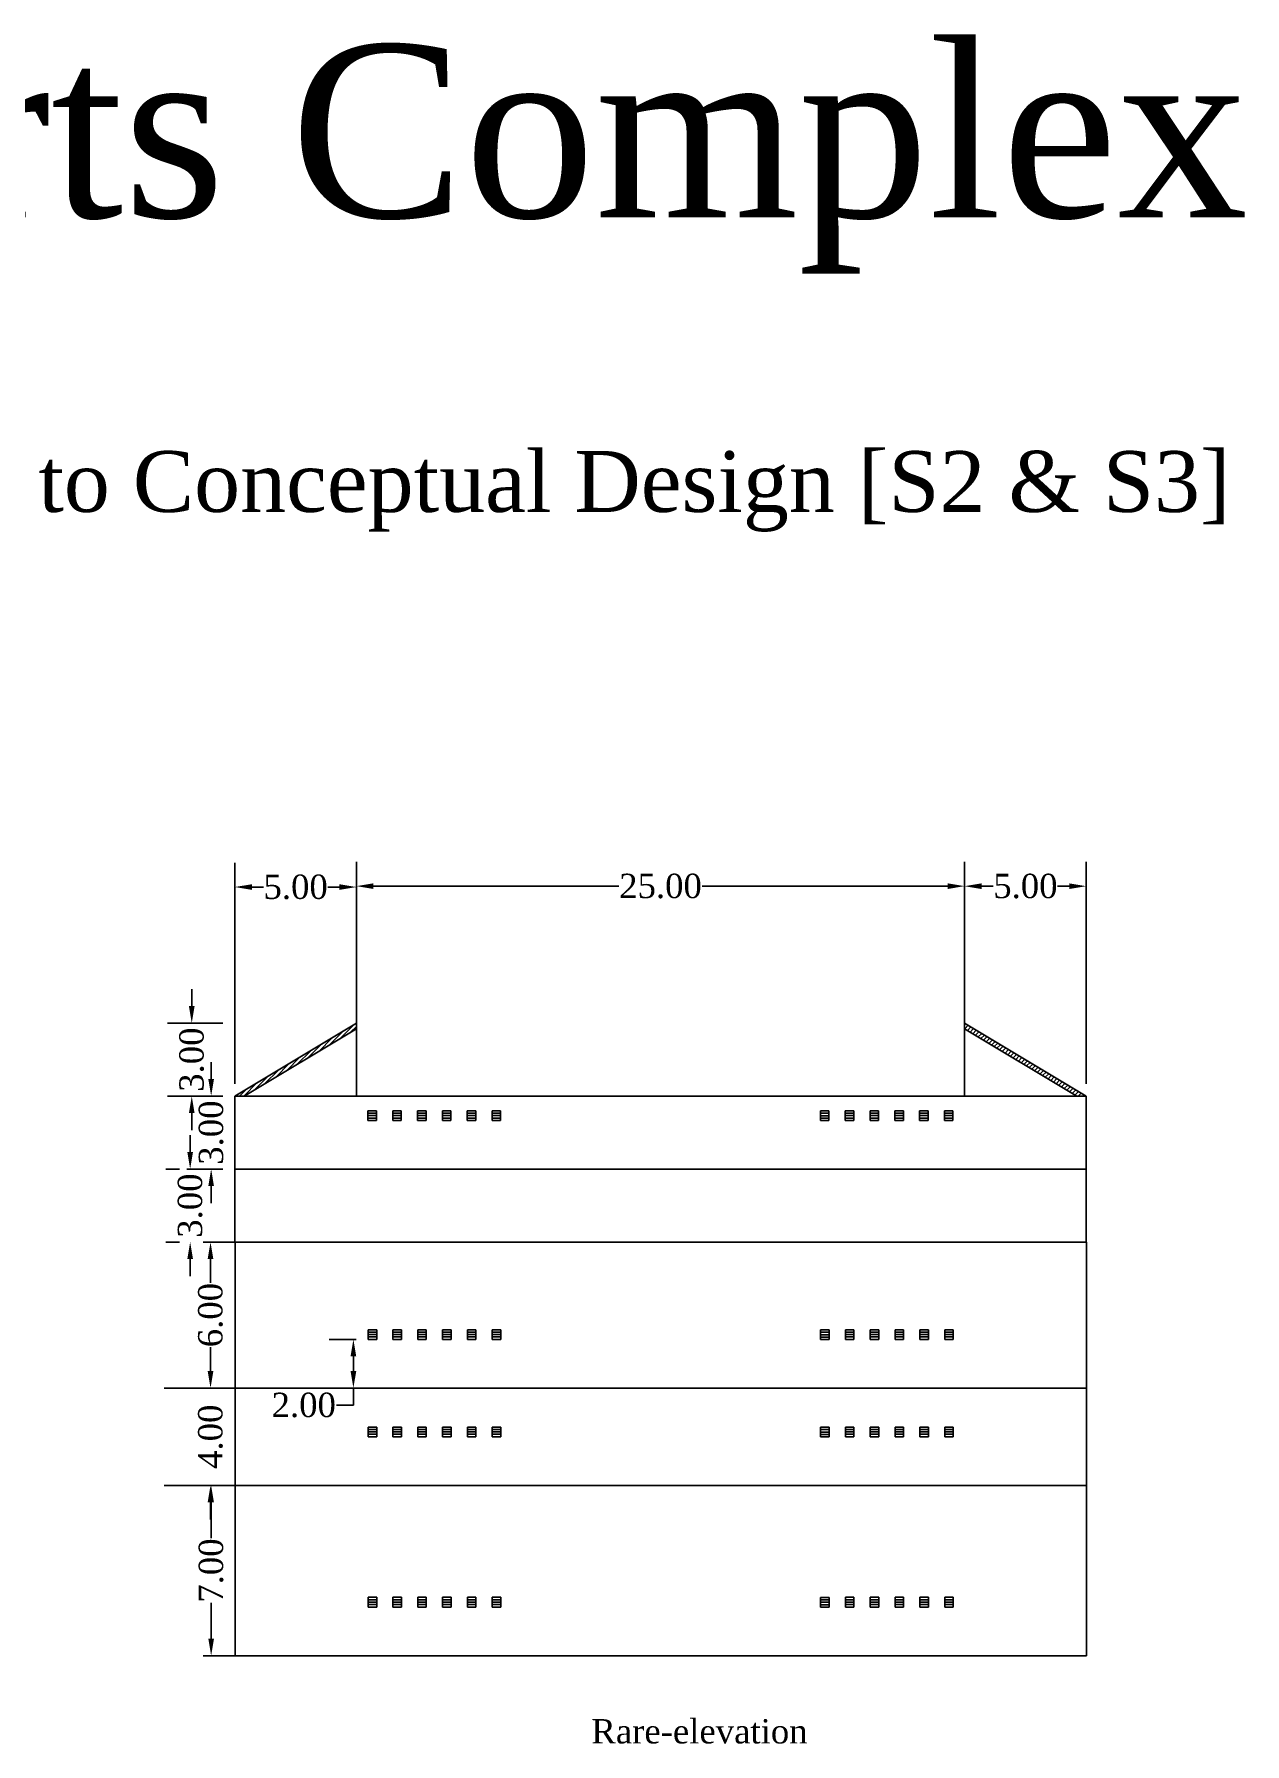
# Model space of a CAD drawing. Header units: metres. Extents: x 31 to 289, y -25 to 127.
# Drawn here: x 92.2 to 141.9, y 56.3 to 126.6 of the extents above; entities that cross this region are included whole.
import ezdxf

# ---------------------------------------------------------------- set-up
doc = ezdxf.new("R2010")
doc.units = ezdxf.units.M
doc.header["$MEASUREMENT"] = 0
for name, color, linetype in [('dim', 50, 'Continuous'), ('dw', 160, 'Continuous'), ('txt', 130, 'Continuous')]:
    doc.layers.add(name, color=color, linetype=linetype)
doc.styles.get("Standard").update_dxf_attribs({"font": 'times.ttf', "height": 1})
doc.dimstyles.new('1-1m', dxfattribs={"dimtxt": 0.7, "dimasz": 0.7, "dimexe": 1, "dimexo": 0.5, "dimgap": 0.09, "dimtad": 0, "dimtoh": 1, "dimzin": 0, "dimdsep": 46, "dimtxsty": 'Standard', "dimcen": 0.09, "dimclrd": 2, "dimclrt": 2, "dimadec": 0, "dimazin": 0, "dimtfac": 1, "dimtofl": 0, "dimtmove": 0, "dimatfit": 3, "dimfxl": 1, "dimtolj": 1, "dimtzin": 0, "dimarcsym": 0})

# ---------------------------------------------------------------- blocks, each defined once
blk = doc.blocks.new('*D175')
at = {"layer": 'Defpoints', "color": 0, "transparency": 16777216}
for p in [(100.411, 82.926), (99.438, 79.926), (100.411, 79.926)]:
    blk.add_point(p, dxfattribs=at)
at = {"layer": 'dim', "color": 2, "lineweight": -2, "transparency": 16777216}
for p, q in [((99.438, 83.626), (99.438, 84.326)), ((99.438, 79.226), (99.438, 78.526))]:
    blk.add_line(p, q, dxfattribs=at)
at = {"layer": 'dim', "color": 0, "lineweight": -2, "transparency": 16777216}
for p, q in [((99.911, 82.926), (98.438, 82.926)), ((99.911, 79.926), (98.438, 79.926))]:
    blk.add_line(p, q, dxfattribs=at)
at = {"layer": 'dim', "color": 2, "transparency": 16777216}
for points in [[(99.321, 83.626), (99.554, 83.626), (99.438, 82.926)], [(99.321, 79.226), (99.554, 79.226), (99.438, 79.926)]]:
    blk.add_solid(points, dxfattribs=at)
at = {"layer": 'dim', "color": 2, "transparency": 16777216, "insert": (99.438, 81.426), "char_height": 1, "attachment_point": 5, "rotation": 90}
blk.add_mtext('\\A1;3.00', dxfattribs=at)
blk = doc.blocks.new('*D167')
at = {"layer": 'Defpoints', "color": 0, "transparency": 16777216}
for p in [(98.631, 79.926), (98.575, 76.926), (98.631, 76.926)]:
    blk.add_point(p, dxfattribs=at)
at = {"layer": 'dim', "color": 2, "lineweight": -2, "transparency": 16777216}
for p, q in [((98.575, 80.626), (98.575, 81.326)), ((98.575, 76.226), (98.575, 75.526))]:
    blk.add_line(p, q, dxfattribs=at)
at = {"layer": 'dim', "color": 0, "lineweight": -2, "transparency": 16777216}
for p, q in [((98.131, 79.926), (97.575, 79.926)), ((98.131, 76.926), (97.575, 76.926))]:
    blk.add_line(p, q, dxfattribs=at)
at = {"layer": 'dim', "color": 2, "transparency": 16777216}
for points in [[(98.458, 80.626), (98.691, 80.626), (98.575, 79.926)], [(98.458, 76.226), (98.691, 76.226), (98.575, 76.926)]]:
    blk.add_solid(points, dxfattribs=at)
at = {"layer": 'dim', "color": 2, "transparency": 16777216, "insert": (98.575, 78.426), "char_height": 1, "attachment_point": 5, "rotation": 90}
blk.add_mtext('\\A1;3.00', dxfattribs=at)
blk = doc.blocks.new('*D168')
at = {"layer": 'Defpoints', "color": 0, "transparency": 16777216}
for p in [(97.001, 70.926), (97.001, 66.926), (99.411, 66.926)]:
    blk.add_point(p, dxfattribs=at)
at = {"layer": 'dim', "color": 2, "lineweight": -2, "transparency": 16777216}
for p, q in [((99.411, 71.626), (99.411, 72.326)), ((99.411, 66.226), (99.411, 65.526))]:
    blk.add_line(p, q, dxfattribs=at)
at = {"layer": 'dim', "color": 0, "lineweight": -2, "transparency": 16777216}
for p, q in [((97.501, 70.926), (100.411, 70.926)), ((97.501, 66.926), (100.411, 66.926))]:
    blk.add_line(p, q, dxfattribs=at)
at = {"layer": 'dim', "color": 2, "transparency": 16777216}
for points in [[(99.294, 71.626), (99.528, 71.626), (99.411, 70.926)], [(99.294, 66.226), (99.528, 66.226), (99.411, 66.926)]]:
    blk.add_solid(points, dxfattribs=at)
at = {"layer": 'dim', "color": 2, "transparency": 16777216, "insert": (99.411, 68.926), "char_height": 1, "attachment_point": 5, "rotation": 90}
blk.add_mtext('\\A1;4.00', dxfattribs=at)
blk = doc.blocks.new('*D169')
at = {"layer": 'Defpoints', "color": 0, "transparency": 16777216}
for p in [(98.608, 66.926), (98.608, 59.926), (99.437, 59.926)]:
    blk.add_point(p, dxfattribs=at)
at = {"layer": 'dim', "color": 0, "lineweight": -2, "transparency": 16777216}
for p, q in [((99.108, 66.926), (100.437, 66.926)), ((99.108, 59.926), (100.437, 59.926))]:
    blk.add_line(p, q, dxfattribs=at)
at = {"layer": 'dim', "color": 2, "lineweight": -2, "transparency": 16777216}
for p, q in [((99.437, 66.226), (99.437, 64.754)), ((99.437, 60.626), (99.437, 62.098))]:
    blk.add_line(p, q, dxfattribs=at)
at = {"layer": 'dim', "color": 2, "transparency": 16777216}
for points in [[(99.321, 66.226), (99.554, 66.226), (99.437, 66.926)], [(99.321, 60.626), (99.554, 60.626), (99.437, 59.926)]]:
    blk.add_solid(points, dxfattribs=at)
at = {"layer": 'dim', "color": 2, "transparency": 16777216, "insert": (99.437, 63.426), "char_height": 1, "attachment_point": 5, "rotation": 90}
blk.add_mtext('\\A1;7.00', dxfattribs=at)
blk = doc.blocks.new('*D170')
at = {"layer": 'Defpoints', "color": 0, "transparency": 16777216}
for p in [(98.606, 76.926), (98.606, 70.926), (99.411, 70.926)]:
    blk.add_point(p, dxfattribs=at)
at = {"layer": 'dim', "color": 0, "lineweight": -2, "transparency": 16777216}
for p, q in [((99.106, 76.926), (100.411, 76.926)), ((99.106, 70.926), (100.411, 70.926))]:
    blk.add_line(p, q, dxfattribs=at)
at = {"layer": 'dim', "color": 2, "lineweight": -2, "transparency": 16777216}
for p, q in [((99.411, 76.226), (99.411, 75.25)), ((99.411, 71.626), (99.411, 72.602))]:
    blk.add_line(p, q, dxfattribs=at)
at = {"layer": 'dim', "color": 2, "transparency": 16777216}
for points in [[(99.294, 76.226), (99.528, 76.226), (99.411, 76.926)], [(99.294, 71.626), (99.528, 71.626), (99.411, 70.926)]]:
    blk.add_solid(points, dxfattribs=at)
at = {"layer": 'dim', "color": 2, "transparency": 16777216, "insert": (99.411, 73.926), "char_height": 1, "attachment_point": 5, "rotation": 90}
blk.add_mtext('\\A1;6.00', dxfattribs=at)
blk = doc.blocks.new('*D172')
at = {"layer": 'Defpoints', "color": 0, "transparency": 16777216}
for p in [(130.411, 91.555), (130.411, 82.926), (135.411, 82.926)]:
    blk.add_point(p, dxfattribs=at)
at = {"layer": 'dim', "color": 0, "lineweight": -2, "transparency": 16777216}
for p, q in [((130.411, 83.426), (130.411, 92.555)), ((135.411, 83.426), (135.411, 92.555))]:
    blk.add_line(p, q, dxfattribs=at)
at = {"layer": 'dim', "color": 2, "lineweight": -2, "transparency": 16777216}
for p, q in [((131.111, 91.555), (131.591, 91.555)), ((134.711, 91.555), (134.231, 91.555))]:
    blk.add_line(p, q, dxfattribs=at)
at = {"layer": 'dim', "color": 2, "transparency": 16777216}
for points in [[(131.111, 91.672), (131.111, 91.438), (130.411, 91.555)], [(134.711, 91.672), (134.711, 91.438), (135.411, 91.555)]]:
    blk.add_solid(points, dxfattribs=at)
at = {"layer": 'dim', "color": 2, "transparency": 16777216, "insert": (132.911, 91.555), "char_height": 1, "attachment_point": 5}
blk.add_mtext('\\A1;5.00', dxfattribs=at)
blk = doc.blocks.new('*D173')
at = {"layer": 'Defpoints', "color": 0, "transparency": 16777216}
for p in [(105.411, 91.52), (100.411, 82.926), (105.411, 82.926)]:
    blk.add_point(p, dxfattribs=at)
at = {"layer": 'dim', "color": 0, "lineweight": -2, "transparency": 16777216}
for p, q in [((100.411, 83.426), (100.411, 92.52)), ((105.411, 83.426), (105.411, 92.52))]:
    blk.add_line(p, q, dxfattribs=at)
at = {"layer": 'dim', "color": 2, "lineweight": -2, "transparency": 16777216}
for p, q in [((101.111, 91.52), (101.591, 91.52)), ((104.711, 91.52), (104.231, 91.52))]:
    blk.add_line(p, q, dxfattribs=at)
at = {"layer": 'dim', "color": 2, "transparency": 16777216}
for points in [[(101.111, 91.636), (101.111, 91.403), (100.411, 91.52)], [(104.711, 91.636), (104.711, 91.403), (105.411, 91.52)]]:
    blk.add_solid(points, dxfattribs=at)
at = {"layer": 'dim', "color": 2, "transparency": 16777216, "insert": (102.911, 91.52), "char_height": 1, "attachment_point": 5}
blk.add_mtext('\\A1;5.00', dxfattribs=at)
blk = doc.blocks.new('*D174')
at = {"layer": 'Defpoints', "color": 0, "transparency": 16777216}
for p in [(98.639, 85.926), (100.411, 85.926), (100.411, 82.926)]:
    blk.add_point(p, dxfattribs=at)
at = {"layer": 'dim', "color": 2, "lineweight": -2, "transparency": 16777216}
for p, q in [((98.639, 86.626), (98.639, 87.326)), ((98.639, 82.226), (98.639, 81.526))]:
    blk.add_line(p, q, dxfattribs=at)
at = {"layer": 'dim', "color": 0, "lineweight": -2, "transparency": 16777216}
for p, q in [((99.911, 85.926), (97.639, 85.926)), ((99.911, 82.926), (97.639, 82.926))]:
    blk.add_line(p, q, dxfattribs=at)
at = {"layer": 'dim', "color": 2, "transparency": 16777216}
for points in [[(98.523, 86.626), (98.756, 86.626), (98.639, 85.926)], [(98.523, 82.226), (98.756, 82.226), (98.639, 82.926)]]:
    blk.add_solid(points, dxfattribs=at)
at = {"layer": 'dim', "color": 2, "transparency": 16777216, "insert": (98.639, 84.426), "char_height": 1, "attachment_point": 5, "rotation": 90}
blk.add_mtext('\\A1;3.00', dxfattribs=at)
blk = doc.blocks.new('*D171')
at = {"layer": 'Defpoints', "color": 0, "transparency": 16777216}
for p in [(130.411, 91.557), (105.411, 85.926), (130.411, 85.926)]:
    blk.add_point(p, dxfattribs=at)
at = {"layer": 'dim', "color": 0, "lineweight": -2, "transparency": 16777216}
for p, q in [((105.411, 86.426), (105.411, 92.557)), ((130.411, 86.426), (130.411, 92.557))]:
    blk.add_line(p, q, dxfattribs=at)
at = {"layer": 'dim', "color": 2, "lineweight": -2, "transparency": 16777216}
for p, q in [((106.111, 91.557), (116.202, 91.557)), ((129.711, 91.557), (119.62, 91.557))]:
    blk.add_line(p, q, dxfattribs=at)
at = {"layer": 'dim', "color": 2, "transparency": 16777216}
for points in [[(106.111, 91.674), (106.111, 91.44), (105.411, 91.557)], [(129.711, 91.674), (129.711, 91.44), (130.411, 91.557)]]:
    blk.add_solid(points, dxfattribs=at)
at = {"layer": 'dim', "color": 2, "transparency": 16777216, "insert": (117.911, 91.557), "char_height": 1, "attachment_point": 5}
blk.add_mtext('\\A1;25.00', dxfattribs=at)
blk = doc.blocks.new('*D176')
at = {"layer": 'Defpoints', "color": 0, "transparency": 16777216}
for p in [(105.892, 72.926), (105.285, 70.926), (105.892, 70.926)]:
    blk.add_point(p, dxfattribs=at)
at = {"layer": 'dim', "color": 0, "lineweight": -2, "transparency": 16777216}
for p, q in [((105.392, 72.926), (104.285, 72.926)), ((105.392, 70.926), (104.285, 70.926))]:
    blk.add_line(p, q, dxfattribs=at)
at = {"layer": 'dim', "color": 2, "lineweight": -2, "transparency": 16777216}
for p, q in [((105.285, 72.226), (105.285, 71.626)), ((105.285, 70.926), (105.285, 70.226)), ((105.285, 70.226), (104.585, 70.226))]:
    blk.add_line(p, q, dxfattribs=at)
at = {"layer": 'dim', "color": 2, "transparency": 16777216}
for points in [[(105.168, 72.226), (105.402, 72.226), (105.285, 72.926)], [(105.168, 71.626), (105.402, 71.626), (105.285, 70.926)]]:
    blk.add_solid(points, dxfattribs=at)
at = {"layer": 'dim', "color": 2, "transparency": 16777216, "insert": (103.245, 70.226), "char_height": 1, "attachment_point": 5}
blk.add_mtext('\\A1;2.00', dxfattribs=at)

msp = doc.modelspace()

# ---------------------------------------------------------------- hatches: boundary and pattern name
at = {"true_color": 0xcd2027}
h = msp.add_hatch(dxfattribs=at)
h.set_pattern_fill('ANSI31', color=242)
h.paths.add_polyline_path([(130.411, 85.926), (130.411, 85.693), (135.022, 82.926), (135.411, 82.926)])
h.paths.add_polyline_path([(105.411, 85.693), (105.411, 85.926), (100.411, 82.926), (100.8, 82.926)])
h.paths.add_polyline_path([(75.813, 85.926), (75.813, 85.693), (80.424, 82.926), (80.813, 82.926)])

# ---------------------------------------------------------------- linework, layer by layer
for p, q in [((100.411, 82.926), (105.411, 85.926)), ((105.411, 85.926), (105.411, 82.926)), ((135.411, 82.926), (130.411, 85.926)), ((130.411, 85.926), (130.411, 82.926)), ((100.8, 82.926), (105.411, 85.693)), ((135.022, 82.926), (130.411, 85.693)), ((135.411, 82.926), (100.411, 82.926)), ((100.411, 82.926), (100.411, 79.926)), ((135.411, 79.926), (135.411, 82.926)), ((100.411, 79.926), (100.411, 76.926)), ((100.411, 79.926), (135.411, 79.926)), ((135.411, 76.926), (135.411, 79.926)), ((100.419, 76.926), (100.419, 70.926)), ((100.419, 76.926), (135.419, 76.926)), ((135.419, 70.926), (135.419, 76.926)), ((100.42, 70.926), (100.42, 66.926)), ((100.42, 70.926), (135.42, 70.926)), ((135.42, 66.926), (135.42, 70.926)), ((100.42, 66.926), (100.42, 59.926)), ((100.42, 66.926), (135.42, 66.926)), ((135.42, 59.926), (135.42, 66.926)), ((100.42, 59.926), (135.42, 59.926))]:
    msp.add_line(p, q)
at = {"layer": 'dw'}
for p, q in [((105.884, 82.326), (106.234, 82.326)), ((105.884, 82.126), (105.884, 82.326)), ((105.884, 82.226), (106.234, 82.226)), ((106.234, 82.326), (106.234, 82.126)), ((106.904, 82.326), (107.254, 82.326)), ((106.904, 82.126), (106.904, 82.326)), ((106.904, 82.226), (107.254, 82.226)), ((107.254, 82.326), (107.254, 82.126)), ((107.924, 82.326), (108.274, 82.326)), ((107.924, 82.126), (107.924, 82.326)), ((107.924, 82.226), (108.274, 82.226)), ((108.274, 82.326), (108.274, 82.126)), ((108.944, 82.326), (109.294, 82.326)), ((108.944, 82.126), (108.944, 82.326)), ((108.944, 82.226), (109.294, 82.226)), ((109.294, 82.326), (109.294, 82.126)), ((109.964, 82.326), (110.314, 82.326)), ((109.964, 82.126), (109.964, 82.326)), ((109.964, 82.226), (110.314, 82.226)), ((110.314, 82.326), (110.314, 82.126)), ((110.984, 82.326), (111.334, 82.326)), ((110.984, 82.126), (110.984, 82.326)), ((110.984, 82.226), (111.334, 82.226)), ((111.334, 82.326), (111.334, 82.126)), ((124.484, 82.321), (124.834, 82.321)), ((124.484, 82.121), (124.484, 82.321)), ((124.484, 82.221), (124.834, 82.221)), ((124.834, 82.321), (124.834, 82.121)), ((125.504, 82.326), (125.854, 82.326)), ((125.504, 82.126), (125.504, 82.326)), ((125.504, 82.226), (125.854, 82.226)), ((125.854, 82.326), (125.854, 82.126)), ((126.524, 82.326), (126.874, 82.326)), ((126.524, 82.126), (126.524, 82.326)), ((126.524, 82.226), (126.874, 82.226)), ((126.874, 82.326), (126.874, 82.126)), ((127.544, 82.326), (127.894, 82.326)), ((127.544, 82.126), (127.544, 82.326)), ((127.544, 82.226), (127.894, 82.226)), ((127.894, 82.326), (127.894, 82.126)), ((128.564, 82.326), (128.914, 82.326)), ((128.564, 82.126), (128.564, 82.326)), ((128.564, 82.226), (128.914, 82.226)), ((128.914, 82.326), (128.914, 82.126)), ((129.584, 82.326), (129.934, 82.326)), ((129.584, 82.126), (129.584, 82.326)), ((129.584, 82.226), (129.934, 82.226)), ((129.934, 82.326), (129.934, 82.126)), ((105.884, 82.126), (106.234, 82.126)), ((105.884, 81.926), (105.884, 82.126)), ((106.234, 82.126), (105.884, 82.126)), ((105.884, 82.026), (106.234, 82.026)), ((106.234, 81.926), (105.884, 81.926)), ((106.234, 82.126), (106.234, 81.926)), ((106.904, 82.126), (107.254, 82.126)), ((106.904, 81.926), (106.904, 82.126)), ((107.254, 82.126), (106.904, 82.126)), ((106.904, 82.026), (107.254, 82.026)), ((107.254, 81.926), (106.904, 81.926)), ((107.254, 82.126), (107.254, 81.926)), ((107.924, 82.126), (108.274, 82.126)), ((107.924, 81.926), (107.924, 82.126)), ((108.274, 82.126), (107.924, 82.126)), ((107.924, 82.026), (108.274, 82.026)), ((108.274, 81.926), (107.924, 81.926)), ((108.274, 82.126), (108.274, 81.926)), ((108.944, 82.126), (109.294, 82.126)), ((108.944, 81.926), (108.944, 82.126)), ((109.294, 82.126), (108.944, 82.126)), ((108.944, 82.026), (109.294, 82.026)), ((109.294, 81.926), (108.944, 81.926)), ((109.294, 82.126), (109.294, 81.926)), ((109.964, 82.126), (110.314, 82.126)), ((109.964, 81.926), (109.964, 82.126)), ((110.314, 82.126), (109.964, 82.126)), ((109.964, 82.026), (110.314, 82.026)), ((110.314, 81.926), (109.964, 81.926)), ((110.314, 82.126), (110.314, 81.926)), ((110.984, 82.126), (111.334, 82.126)), ((110.984, 81.926), (110.984, 82.126)), ((111.334, 82.126), (110.984, 82.126)), ((110.984, 82.026), (111.334, 82.026)), ((111.334, 81.926), (110.984, 81.926)), ((111.334, 82.126), (111.334, 81.926)), ((124.484, 82.121), (124.834, 82.121)), ((124.484, 81.921), (124.484, 82.121)), ((124.834, 82.121), (124.484, 82.121)), ((124.484, 82.021), (124.834, 82.021)), ((124.834, 81.921), (124.484, 81.921)), ((124.834, 82.121), (124.834, 81.921)), ((125.504, 82.126), (125.854, 82.126)), ((125.504, 81.926), (125.504, 82.126)), ((125.854, 82.126), (125.504, 82.126)), ((125.504, 82.026), (125.854, 82.026)), ((125.854, 81.926), (125.504, 81.926)), ((125.854, 82.126), (125.854, 81.926)), ((126.524, 82.126), (126.874, 82.126)), ((126.524, 81.926), (126.524, 82.126)), ((126.874, 82.126), (126.524, 82.126)), ((126.524, 82.026), (126.874, 82.026)), ((126.874, 81.926), (126.524, 81.926)), ((126.874, 82.126), (126.874, 81.926)), ((127.544, 82.126), (127.894, 82.126)), ((127.544, 81.926), (127.544, 82.126)), ((127.894, 82.126), (127.544, 82.126)), ((127.544, 82.026), (127.894, 82.026)), ((127.894, 81.926), (127.544, 81.926)), ((127.894, 82.126), (127.894, 81.926)), ((128.564, 82.126), (128.914, 82.126)), ((128.564, 81.926), (128.564, 82.126)), ((128.914, 82.126), (128.564, 82.126)), ((128.564, 82.026), (128.914, 82.026)), ((128.914, 81.926), (128.564, 81.926)), ((128.914, 82.126), (128.914, 81.926)), ((129.584, 82.126), (129.934, 82.126)), ((129.584, 81.926), (129.584, 82.126)), ((129.934, 82.126), (129.584, 82.126)), ((129.584, 82.026), (129.934, 82.026)), ((129.934, 81.926), (129.584, 81.926)), ((129.934, 82.126), (129.934, 81.926)), ((105.892, 73.326), (106.242, 73.326)), ((105.892, 73.126), (105.892, 73.326)), ((105.892, 73.226), (106.242, 73.226)), ((105.892, 73.126), (106.242, 73.126)), ((105.892, 72.926), (105.892, 73.126)), ((106.242, 73.126), (105.892, 73.126)), ((106.242, 73.326), (106.242, 73.126)), ((106.242, 73.126), (106.242, 72.926)), ((106.912, 73.326), (107.262, 73.326)), ((106.912, 73.126), (106.912, 73.326)), ((106.912, 73.226), (107.262, 73.226)), ((106.912, 73.126), (107.262, 73.126)), ((106.912, 72.926), (106.912, 73.126)), ((107.262, 73.126), (106.912, 73.126)), ((107.262, 73.326), (107.262, 73.126)), ((107.262, 73.126), (107.262, 72.926)), ((107.932, 73.326), (108.282, 73.326)), ((107.932, 73.126), (107.932, 73.326)), ((107.932, 73.226), (108.282, 73.226)), ((107.932, 73.126), (108.282, 73.126)), ((107.932, 72.926), (107.932, 73.126)), ((108.282, 73.126), (107.932, 73.126)), ((108.282, 73.326), (108.282, 73.126)), ((108.282, 73.126), (108.282, 72.926)), ((108.952, 73.326), (109.302, 73.326)), ((108.952, 73.126), (108.952, 73.326)), ((108.952, 73.226), (109.302, 73.226)), ((108.952, 73.126), (109.302, 73.126)), ((108.952, 72.926), (108.952, 73.126)), ((109.302, 73.126), (108.952, 73.126)), ((109.302, 73.326), (109.302, 73.126)), ((109.302, 73.126), (109.302, 72.926)), ((109.972, 73.326), (110.322, 73.326)), ((109.972, 73.126), (109.972, 73.326)), ((109.972, 73.226), (110.322, 73.226)), ((109.972, 73.126), (110.322, 73.126)), ((109.972, 72.926), (109.972, 73.126)), ((110.322, 73.126), (109.972, 73.126)), ((110.322, 73.326), (110.322, 73.126)), ((110.322, 73.126), (110.322, 72.926)), ((110.992, 73.326), (111.342, 73.326)), ((110.992, 73.126), (110.992, 73.326)), ((110.992, 73.226), (111.342, 73.226)), ((110.992, 73.126), (111.342, 73.126)), ((110.992, 72.926), (110.992, 73.126)), ((111.342, 73.126), (110.992, 73.126)), ((111.342, 73.326), (111.342, 73.126)), ((111.342, 73.126), (111.342, 72.926)), ((124.492, 73.321), (124.842, 73.321)), ((124.492, 73.121), (124.492, 73.321)), ((124.492, 73.221), (124.842, 73.221)), ((124.492, 73.121), (124.842, 73.121)), ((124.492, 72.921), (124.492, 73.121)), ((124.842, 73.121), (124.492, 73.121)), ((124.842, 73.321), (124.842, 73.121)), ((124.842, 73.121), (124.842, 72.921)), ((125.512, 73.326), (125.862, 73.326)), ((125.512, 73.126), (125.512, 73.326)), ((125.512, 73.226), (125.862, 73.226)), ((125.512, 73.126), (125.862, 73.126)), ((125.512, 72.926), (125.512, 73.126)), ((125.862, 73.126), (125.512, 73.126)), ((125.862, 73.326), (125.862, 73.126)), ((125.862, 73.126), (125.862, 72.926)), ((126.532, 73.326), (126.882, 73.326)), ((126.532, 73.126), (126.532, 73.326)), ((126.532, 73.226), (126.882, 73.226)), ((126.532, 73.126), (126.882, 73.126)), ((126.532, 72.926), (126.532, 73.126)), ((126.882, 73.126), (126.532, 73.126)), ((126.882, 73.326), (126.882, 73.126)), ((126.882, 73.126), (126.882, 72.926)), ((127.552, 73.326), (127.902, 73.326)), ((127.552, 73.126), (127.552, 73.326)), ((127.552, 73.226), (127.902, 73.226)), ((127.552, 73.126), (127.902, 73.126)), ((127.552, 72.926), (127.552, 73.126)), ((127.902, 73.126), (127.552, 73.126)), ((127.902, 73.326), (127.902, 73.126)), ((127.902, 73.126), (127.902, 72.926)), ((128.572, 73.326), (128.922, 73.326)), ((128.572, 73.126), (128.572, 73.326)), ((128.572, 73.226), (128.922, 73.226)), ((128.572, 73.126), (128.922, 73.126)), ((128.572, 72.926), (128.572, 73.126)), ((128.922, 73.126), (128.572, 73.126)), ((128.922, 73.326), (128.922, 73.126)), ((128.922, 73.126), (128.922, 72.926)), ((129.592, 73.326), (129.942, 73.326)), ((129.592, 73.126), (129.592, 73.326)), ((129.592, 73.226), (129.942, 73.226)), ((129.592, 73.126), (129.942, 73.126)), ((129.592, 72.926), (129.592, 73.126)), ((129.942, 73.126), (129.592, 73.126)), ((129.942, 73.326), (129.942, 73.126)), ((129.942, 73.126), (129.942, 72.926)), ((105.892, 73.026), (106.242, 73.026)), ((106.242, 72.926), (105.892, 72.926)), ((106.912, 73.026), (107.262, 73.026)), ((107.262, 72.926), (106.912, 72.926)), ((107.932, 73.026), (108.282, 73.026)), ((108.282, 72.926), (107.932, 72.926)), ((108.952, 73.026), (109.302, 73.026)), ((109.302, 72.926), (108.952, 72.926)), ((109.972, 73.026), (110.322, 73.026)), ((110.322, 72.926), (109.972, 72.926)), ((110.992, 73.026), (111.342, 73.026)), ((111.342, 72.926), (110.992, 72.926)), ((124.492, 73.021), (124.842, 73.021)), ((124.842, 72.921), (124.492, 72.921)), ((125.512, 73.026), (125.862, 73.026)), ((125.862, 72.926), (125.512, 72.926)), ((126.532, 73.026), (126.882, 73.026)), ((126.882, 72.926), (126.532, 72.926)), ((127.552, 73.026), (127.902, 73.026)), ((127.902, 72.926), (127.552, 72.926)), ((128.572, 73.026), (128.922, 73.026)), ((128.922, 72.926), (128.572, 72.926)), ((129.592, 73.026), (129.942, 73.026)), ((129.942, 72.926), (129.592, 72.926)), ((105.893, 69.326), (106.243, 69.326)), ((105.893, 69.126), (105.893, 69.326)), ((105.893, 69.226), (106.243, 69.226)), ((105.893, 69.126), (106.243, 69.126)), ((105.893, 68.926), (105.893, 69.126)), ((106.243, 69.126), (105.893, 69.126)), ((105.893, 69.026), (106.243, 69.026)), ((106.243, 68.926), (105.893, 68.926)), ((106.243, 69.326), (106.243, 69.126)), ((106.243, 69.126), (106.243, 68.926)), ((106.913, 69.326), (107.263, 69.326)), ((106.913, 69.126), (106.913, 69.326)), ((106.913, 69.226), (107.263, 69.226)), ((106.913, 69.126), (107.263, 69.126)), ((106.913, 68.926), (106.913, 69.126)), ((107.263, 69.126), (106.913, 69.126)), ((106.913, 69.026), (107.263, 69.026)), ((107.263, 68.926), (106.913, 68.926)), ((107.263, 69.326), (107.263, 69.126)), ((107.263, 69.126), (107.263, 68.926)), ((107.933, 69.326), (108.283, 69.326)), ((107.933, 69.126), (107.933, 69.326)), ((107.933, 69.226), (108.283, 69.226)), ((107.933, 69.126), (108.283, 69.126)), ((107.933, 68.926), (107.933, 69.126)), ((108.283, 69.126), (107.933, 69.126)), ((107.933, 69.026), (108.283, 69.026)), ((108.283, 68.926), (107.933, 68.926)), ((108.283, 69.326), (108.283, 69.126)), ((108.283, 69.126), (108.283, 68.926)), ((108.953, 69.326), (109.303, 69.326)), ((108.953, 69.126), (108.953, 69.326)), ((108.953, 69.226), (109.303, 69.226)), ((108.953, 69.126), (109.303, 69.126)), ((108.953, 68.926), (108.953, 69.126)), ((109.303, 69.126), (108.953, 69.126)), ((108.953, 69.026), (109.303, 69.026)), ((109.303, 68.926), (108.953, 68.926)), ((109.303, 69.326), (109.303, 69.126)), ((109.303, 69.126), (109.303, 68.926)), ((109.973, 69.326), (110.323, 69.326)), ((109.973, 69.126), (109.973, 69.326)), ((109.973, 69.226), (110.323, 69.226)), ((109.973, 69.126), (110.323, 69.126)), ((109.973, 68.926), (109.973, 69.126)), ((110.323, 69.126), (109.973, 69.126)), ((109.973, 69.026), (110.323, 69.026)), ((110.323, 68.926), (109.973, 68.926)), ((110.323, 69.326), (110.323, 69.126)), ((110.323, 69.126), (110.323, 68.926)), ((110.993, 69.326), (111.343, 69.326)), ((110.993, 69.126), (110.993, 69.326)), ((110.993, 69.226), (111.343, 69.226)), ((110.993, 69.126), (111.343, 69.126)), ((110.993, 68.926), (110.993, 69.126)), ((111.343, 69.126), (110.993, 69.126)), ((110.993, 69.026), (111.343, 69.026)), ((111.343, 68.926), (110.993, 68.926)), ((111.343, 69.326), (111.343, 69.126)), ((111.343, 69.126), (111.343, 68.926)), ((124.493, 69.321), (124.843, 69.321)), ((124.493, 69.121), (124.493, 69.321)), ((124.493, 69.221), (124.843, 69.221)), ((124.493, 69.121), (124.843, 69.121)), ((124.493, 68.921), (124.493, 69.121)), ((124.843, 69.121), (124.493, 69.121)), ((124.493, 69.021), (124.843, 69.021)), ((124.843, 68.921), (124.493, 68.921)), ((124.843, 69.321), (124.843, 69.121)), ((124.843, 69.121), (124.843, 68.921)), ((125.513, 69.326), (125.863, 69.326)), ((125.513, 69.126), (125.513, 69.326)), ((125.513, 69.226), (125.863, 69.226)), ((125.513, 69.126), (125.863, 69.126)), ((125.513, 68.926), (125.513, 69.126)), ((125.863, 69.126), (125.513, 69.126)), ((125.513, 69.026), (125.863, 69.026)), ((125.863, 68.926), (125.513, 68.926)), ((125.863, 69.326), (125.863, 69.126)), ((125.863, 69.126), (125.863, 68.926)), ((126.533, 69.326), (126.883, 69.326)), ((126.533, 69.126), (126.533, 69.326)), ((126.533, 69.226), (126.883, 69.226)), ((126.533, 69.126), (126.883, 69.126)), ((126.533, 68.926), (126.533, 69.126)), ((126.883, 69.126), (126.533, 69.126)), ((126.533, 69.026), (126.883, 69.026)), ((126.883, 68.926), (126.533, 68.926)), ((126.883, 69.326), (126.883, 69.126)), ((126.883, 69.126), (126.883, 68.926)), ((127.553, 69.326), (127.903, 69.326)), ((127.553, 69.126), (127.553, 69.326)), ((127.553, 69.226), (127.903, 69.226)), ((127.553, 69.126), (127.903, 69.126)), ((127.553, 68.926), (127.553, 69.126)), ((127.903, 69.126), (127.553, 69.126)), ((127.553, 69.026), (127.903, 69.026)), ((127.903, 68.926), (127.553, 68.926)), ((127.903, 69.326), (127.903, 69.126)), ((127.903, 69.126), (127.903, 68.926)), ((128.573, 69.326), (128.923, 69.326)), ((128.573, 69.126), (128.573, 69.326)), ((128.573, 69.226), (128.923, 69.226)), ((128.573, 69.126), (128.923, 69.126)), ((128.573, 68.926), (128.573, 69.126)), ((128.923, 69.126), (128.573, 69.126)), ((128.573, 69.026), (128.923, 69.026)), ((128.923, 68.926), (128.573, 68.926)), ((128.923, 69.326), (128.923, 69.126)), ((128.923, 69.126), (128.923, 68.926)), ((129.593, 69.326), (129.943, 69.326)), ((129.593, 69.126), (129.593, 69.326)), ((129.593, 69.226), (129.943, 69.226)), ((129.593, 69.126), (129.943, 69.126)), ((129.593, 68.926), (129.593, 69.126)), ((129.943, 69.126), (129.593, 69.126)), ((129.593, 69.026), (129.943, 69.026)), ((129.943, 68.926), (129.593, 68.926)), ((129.943, 69.326), (129.943, 69.126)), ((129.943, 69.126), (129.943, 68.926)), ((105.893, 62.326), (106.243, 62.326)), ((105.893, 62.126), (105.893, 62.326)), ((105.893, 62.226), (106.243, 62.226)), ((105.893, 62.126), (106.243, 62.126)), ((105.893, 61.926), (105.893, 62.126)), ((106.243, 62.126), (105.893, 62.126)), ((105.893, 62.026), (106.243, 62.026)), ((106.243, 61.926), (105.893, 61.926)), ((106.243, 62.326), (106.243, 62.126)), ((106.243, 62.126), (106.243, 61.926)), ((106.913, 62.326), (107.263, 62.326)), ((106.913, 62.126), (106.913, 62.326)), ((106.913, 62.226), (107.263, 62.226)), ((106.913, 62.126), (107.263, 62.126)), ((106.913, 61.926), (106.913, 62.126)), ((107.263, 62.126), (106.913, 62.126)), ((106.913, 62.026), (107.263, 62.026)), ((107.263, 61.926), (106.913, 61.926)), ((107.263, 62.326), (107.263, 62.126)), ((107.263, 62.126), (107.263, 61.926)), ((107.933, 62.326), (108.283, 62.326)), ((107.933, 62.126), (107.933, 62.326)), ((107.933, 62.226), (108.283, 62.226)), ((107.933, 62.126), (108.283, 62.126)), ((107.933, 61.926), (107.933, 62.126)), ((108.283, 62.126), (107.933, 62.126)), ((107.933, 62.026), (108.283, 62.026)), ((108.283, 61.926), (107.933, 61.926)), ((108.283, 62.326), (108.283, 62.126)), ((108.283, 62.126), (108.283, 61.926)), ((108.953, 62.326), (109.303, 62.326)), ((108.953, 62.126), (108.953, 62.326)), ((108.953, 62.226), (109.303, 62.226)), ((108.953, 62.126), (109.303, 62.126)), ((108.953, 61.926), (108.953, 62.126)), ((109.303, 62.126), (108.953, 62.126)), ((108.953, 62.026), (109.303, 62.026)), ((109.303, 61.926), (108.953, 61.926)), ((109.303, 62.326), (109.303, 62.126)), ((109.303, 62.126), (109.303, 61.926)), ((109.973, 62.326), (110.323, 62.326)), ((109.973, 62.126), (109.973, 62.326)), ((109.973, 62.226), (110.323, 62.226)), ((109.973, 62.126), (110.323, 62.126)), ((109.973, 61.926), (109.973, 62.126)), ((110.323, 62.126), (109.973, 62.126)), ((109.973, 62.026), (110.323, 62.026)), ((110.323, 61.926), (109.973, 61.926)), ((110.323, 62.326), (110.323, 62.126)), ((110.323, 62.126), (110.323, 61.926)), ((110.993, 62.326), (111.343, 62.326)), ((110.993, 62.126), (110.993, 62.326)), ((110.993, 62.226), (111.343, 62.226)), ((110.993, 62.126), (111.343, 62.126)), ((110.993, 61.926), (110.993, 62.126)), ((111.343, 62.126), (110.993, 62.126)), ((110.993, 62.026), (111.343, 62.026)), ((111.343, 61.926), (110.993, 61.926)), ((111.343, 62.326), (111.343, 62.126)), ((111.343, 62.126), (111.343, 61.926)), ((124.493, 62.321), (124.843, 62.321)), ((124.493, 62.121), (124.493, 62.321)), ((124.493, 62.221), (124.843, 62.221)), ((124.493, 62.121), (124.843, 62.121)), ((124.493, 61.921), (124.493, 62.121)), ((124.843, 62.121), (124.493, 62.121)), ((124.493, 62.021), (124.843, 62.021)), ((124.843, 61.921), (124.493, 61.921)), ((124.843, 62.321), (124.843, 62.121)), ((124.843, 62.121), (124.843, 61.921)), ((125.513, 62.326), (125.863, 62.326)), ((125.513, 62.126), (125.513, 62.326)), ((125.513, 62.226), (125.863, 62.226)), ((125.513, 62.126), (125.863, 62.126)), ((125.513, 61.926), (125.513, 62.126)), ((125.863, 62.126), (125.513, 62.126)), ((125.513, 62.026), (125.863, 62.026)), ((125.863, 61.926), (125.513, 61.926)), ((125.863, 62.326), (125.863, 62.126)), ((125.863, 62.126), (125.863, 61.926)), ((126.533, 62.326), (126.883, 62.326)), ((126.533, 62.126), (126.533, 62.326)), ((126.533, 62.226), (126.883, 62.226)), ((126.533, 62.126), (126.883, 62.126)), ((126.533, 61.926), (126.533, 62.126)), ((126.883, 62.126), (126.533, 62.126)), ((126.533, 62.026), (126.883, 62.026)), ((126.883, 61.926), (126.533, 61.926)), ((126.883, 62.326), (126.883, 62.126)), ((126.883, 62.126), (126.883, 61.926)), ((127.553, 62.326), (127.903, 62.326)), ((127.553, 62.126), (127.553, 62.326)), ((127.553, 62.226), (127.903, 62.226)), ((127.553, 62.126), (127.903, 62.126)), ((127.553, 61.926), (127.553, 62.126)), ((127.903, 62.126), (127.553, 62.126)), ((127.553, 62.026), (127.903, 62.026)), ((127.903, 61.926), (127.553, 61.926)), ((127.903, 62.326), (127.903, 62.126)), ((127.903, 62.126), (127.903, 61.926)), ((128.573, 62.326), (128.923, 62.326)), ((128.573, 62.126), (128.573, 62.326)), ((128.573, 62.226), (128.923, 62.226)), ((128.573, 62.126), (128.923, 62.126)), ((128.573, 61.926), (128.573, 62.126)), ((128.923, 62.126), (128.573, 62.126)), ((128.573, 62.026), (128.923, 62.026)), ((128.923, 61.926), (128.573, 61.926)), ((128.923, 62.326), (128.923, 62.126)), ((128.923, 62.126), (128.923, 61.926)), ((129.593, 62.326), (129.943, 62.326)), ((129.593, 62.126), (129.593, 62.326)), ((129.593, 62.226), (129.943, 62.226)), ((129.593, 62.126), (129.943, 62.126)), ((129.593, 61.926), (129.593, 62.126)), ((129.943, 62.126), (129.593, 62.126)), ((129.593, 62.026), (129.943, 62.026)), ((129.943, 61.926), (129.593, 61.926)), ((129.943, 62.326), (129.943, 62.126)), ((129.943, 62.126), (129.943, 61.926))]:
    msp.add_line(p, q, dxfattribs=at)

# ---------------------------------------------------------------- texts
at = {"layer": 'txt'}
for s, height, p in [('Mora Sports Complex ', 7.10982, (46.608, 119.04)), ('In23 - CE1140 - Introduction to Conceptual Design [S2 & S3]', 2.50175, (47.102, 106.94))]:
    msp.add_text(s, height=height, dxfattribs=at).set_placement(p)
at = {"layer": 'txt', "insert": (115.067, 57.32), "char_height": 1, "attachment_point": 1}
msp.add_mtext_dynamic_manual_height_columns('Rare-elevation', width=8.20046, gutter_width=1, heights=[1.287], dxfattribs=at)

# ---------------------------------------------------------------- dimensions: what is measured, and where the dimension line sits
at = {"layer": 'dim'}
for base, p1, p2, picture, middle in [((105.411, 91.52), (100.411, 82.926), (105.411, 82.926), '*D173', (102.911, 91.52)), ((130.411, 91.557), (105.411, 85.926), (130.411, 85.926), '*D171', (117.911, 91.557)), ((130.411, 91.555), (135.411, 82.926), (130.411, 82.926), '*D172', (132.911, 91.555))]:
    dim = msp.add_linear_dim(base=base, p1=p1, p2=p2, dimstyle='1-1m', dxfattribs=at)
    dim.commit()
    dim.dimension.update_dxf_attribs({"geometry": picture, "text_midpoint": middle})
for base, p1, p2, picture, middle in [((98.639, 85.926), (100.411, 82.926), (100.411, 85.926), '*D174', (98.639, 84.426)), ((99.438, 79.926), (100.411, 82.926), (100.411, 79.926), '*D175', (99.438, 81.426)), ((98.575, 76.926), (98.631, 79.926), (98.631, 76.926), '*D167', (98.575, 78.426)), ((99.411, 70.926), (98.606, 76.926), (98.606, 70.926), '*D170', (99.411, 73.926)), ((99.411, 66.926), (97.001, 70.926), (97.001, 66.926), '*D168', (99.411, 68.926)), ((99.437, 59.926), (98.608, 66.926), (98.608, 59.926), '*D169', (99.437, 63.426))]:
    dim = msp.add_linear_dim(base=base, p1=p1, p2=p2, angle=90, dimstyle='1-1m', dxfattribs=at)
    dim.commit()
    dim.dimension.update_dxf_attribs({"geometry": picture, "text_midpoint": middle, "dimtype": 160})
dim = msp.add_linear_dim(base=(105.285, 70.926), p1=(105.892, 72.926), p2=(105.892, 70.926), angle=90, dimstyle='1-1m', dxfattribs=at)
dim.commit()
dim.dimension.update_dxf_attribs({"geometry": '*D176', "text_midpoint": (103.245, 70.226)})

doc.saveas('drawing.dxf')
